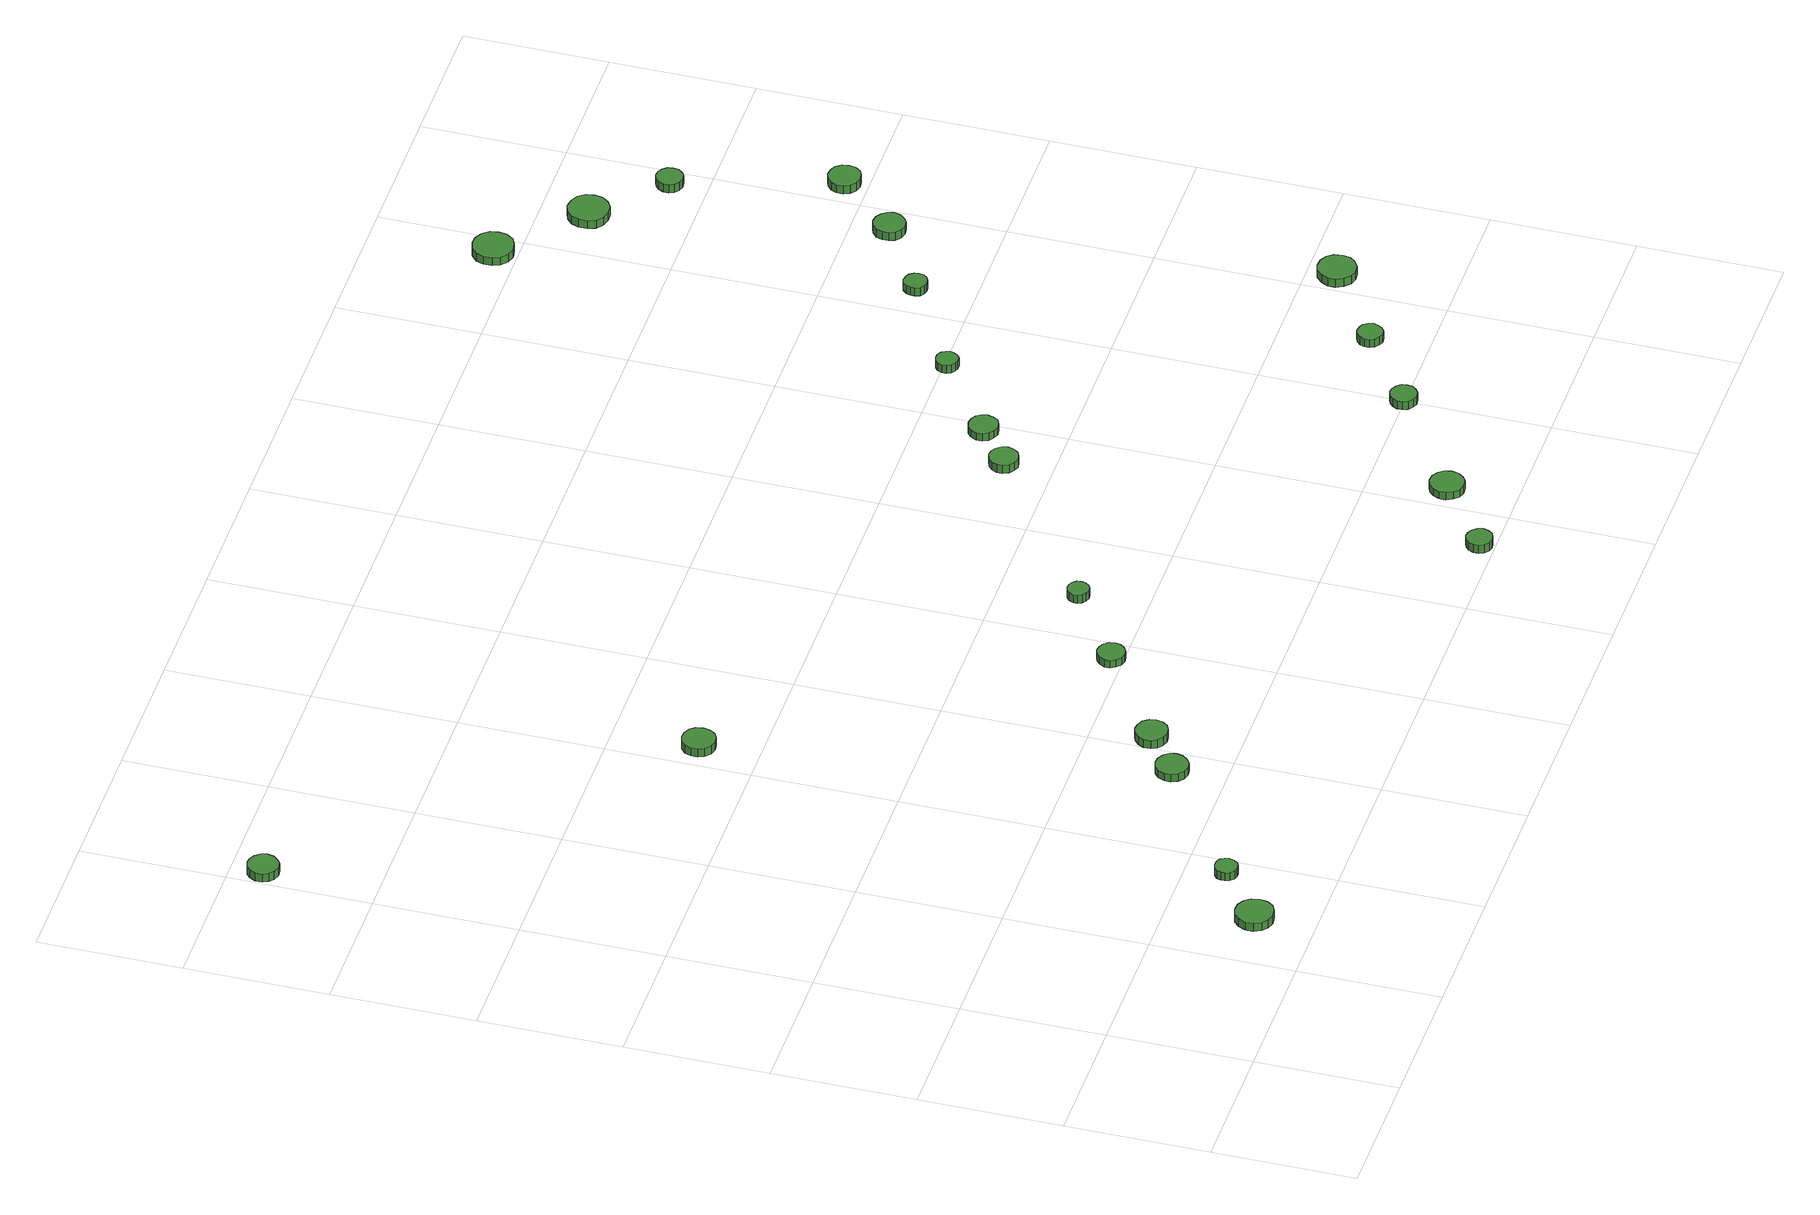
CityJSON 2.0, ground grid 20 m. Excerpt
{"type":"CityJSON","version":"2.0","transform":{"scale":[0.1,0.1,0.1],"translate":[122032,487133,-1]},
"CityObjects":{
"tree1":{"type":"SolitaryVegetationObject","attributes":{"function":"something"},"geometry":[{"type":"MultiSurface","lod":"1","boundaries":[[[0,1,2,3,4,5,6,7,8,9,10,11,12,13,14]],[[15,16,17,18,19,20,21,22,23,24,25,26,27,28,29]],[[0,29,28,1]],[[1,28,27,2]],[[2,27,26,3]],[[3,26,25,4]],[[4,25,24,5]],[[5,24,23,6]],[[6,23,22,7]],[[7,22,21,8]],[[8,21,20,9]],[[9,20,19,10]],[[10,19,18,11]],[[11,18,17,12]],[[12,17,16,13]],[[13,16,15,14]],[[14,15,29,0]]]}]},
"tree2":{"type":"SolitaryVegetationObject","attributes":{"function":"something"},"geometry":[{"type":"MultiSurface","lod":"1","boundaries":[[[30,31,32,33,34,35,36,37,38,39,40,41,42,43,44]],[[45,46,47,48,49,50,51,52,53,54,55,56,57,58,59]],[[30,59,58,31]],[[31,58,57,32]],[[32,57,56,33]],[[33,56,55,34]],[[34,55,54,35]],[[35,54,53,36]],[[36,53,52,37]],[[37,52,51,38]],[[38,51,50,39]],[[39,50,49,40]],[[40,49,48,41]],[[41,48,47,42]],[[42,47,46,43]],[[43,46,45,44]],[[44,45,59,30]]]}]},
"tree3":{"type":"SolitaryVegetationObject","attributes":{"function":"something"},"geometry":[{"type":"MultiSurface","lod":"1","boundaries":[[[60,61,62,63,64,65,66,67,68,69,70,71,72,73,74]],[[75,76,77,78,79,80,81,82,83,84,85,86,87,88,89]],[[60,89,88,61]],[[61,88,87,62]],[[62,87,86,63]],[[63,86,85,64]],[[64,85,84,65]],[[65,84,83,66]],[[66,83,82,67]],[[67,82,81,68]],[[68,81,80,69]],[[69,80,79,70]],[[70,79,78,71]],[[71,78,77,72]],[[72,77,76,73]],[[73,76,75,74]],[[74,75,89,60]]]}]},
"tree4":{"type":"SolitaryVegetationObject","attributes":{"function":"something"},"geometry":[{"type":"MultiSurface","lod":"1","boundaries":[[[90,91,92,93,94,95,96,97,98,99,100,101,102,103,104]],[[105,106,107,108,109,110,111,112,113,114,115,116,117,118,119]],[[90,119,118,91]],[[91,118,117,92]],[[92,117,116,93]],[[93,116,115,94]],[[94,115,114,95]],[[95,114,113,96]],[[96,113,112,97]],[[97,112,111,98]],[[98,111,110,99]],[[99,110,109,100]],[[100,109,108,101]],[[101,108,107,102]],[[102,107,106,103]],[[103,106,105,104]],[[104,105,119,90]]]}]},
"tree5":{"type":"SolitaryVegetationObject","attributes":{"function":"something"},"geometry":[{"type":"MultiSurface","lod":"1","boundaries":[[[120,121,122,123,124,125,126,127,128,129,130,131,132,133,134]],[[135,136,137,138,139,140,141,142,143,144,145,146,147,148,149]],[[120,149,148,121]],[[121,148,147,122]],[[122,147,146,123]],[[123,146,145,124]],[[124,145,144,125]],[[125,144,143,126]],[[126,143,142,127]],[[127,142,141,128]],[[128,141,140,129]],[[129,140,139,130]],[[130,139,138,131]],[[131,138,137,132]],[[132,137,136,133]],[[133,136,135,134]],[[134,135,149,120]]]}]},
"tree6":{"type":"SolitaryVegetationObject","attributes":{"function":"something"},"geometry":[{"type":"MultiSurface","lod":"1","boundaries":[[[150,151,152,153,154,155,156,157,158,159,160,161,162,163,164]],[[165,166,167,168,169,170,171,172,173,174,175,176,177,178,179]],[[150,179,178,151]],[[151,178,177,152]],[[152,177,176,153]],[[153,176,175,154]],[[154,175,174,155]],[[155,174,173,156]],[[156,173,172,157]],[[157,172,171,158]],[[158,171,170,159]],[[159,170,169,160]],[[160,169,168,161]],[[161,168,167,162]],[[162,167,166,163]],[[163,166,165,164]],[[164,165,179,150]]]}]},
"tree7":{"type":"SolitaryVegetationObject","attributes":{"function":"something"},"geometry":[{"type":"MultiSurface","lod":"1","boundaries":[[[180,181,182,183,184,185,186,187,188,189,190,191,192,193,194]],[[195,196,197,198,199,200,201,202,203,204,205,206,207,208,209]],[[180,209,208,181]],[[181,208,207,182]],[[182,207,206,183]],[[183,206,205,184]],[[184,205,204,185]],[[185,204,203,186]],[[186,203,202,187]],[[187,202,201,188]],[[188,201,200,189]],[[189,200,199,190]],[[190,199,198,191]],[[191,198,197,192]],[[192,197,196,193]],[[193,196,195,194]],[[194,195,209,180]]]}]},
"tree8":{"type":"SolitaryVegetationObject","attributes":{"function":"something"},"geometry":[{"type":"MultiSurface","lod":"1","boundaries":[[[210,211,212,213,214,215,216,217,218,219,220,221,222,223,224]],[[225,226,227,228,229,230,231,232,233,234,235,236,237,238,239]],[[210,239,238,211]],[[211,238,237,212]],[[212,237,236,213]],[[213,236,235,214]],[[214,235,234,215]],[[215,234,233,216]],[[216,233,232,217]],[[217,232,231,218]],[[218,231,230,219]],[[219,230,229,220]],[[220,229,228,221]],[[221,228,227,222]],[[222,227,226,223]],[[223,226,225,224]],[[224,225,239,210]]]}]},
"tree9":{"type":"SolitaryVegetationObject","attributes":{"function":"something"},"geometry":[{"type":"MultiSurface","lod":"1","boundaries":[[[240,241,242,243,244,245,246,247,248,249,250,251,252,253,254]],[[255,256,257,258,259,260,261,262,263,264,265,266,267,268,269]],[[240,269,268,241]],[[241,268,267,242]],[[242,267,266,243]],[[243,266,265,244]],[[244,265,264,245]],[[245,264,263,246]],[[246,263,262,247]],[[247,262,261,248]],[[248,261,260,249]],[[249,260,259,250]],[[250,259,258,251]],[[251,258,257,252]],[[252,257,256,253]],[[253,256,255,254]],[[254,255,269,240]]]}]},
"tree10":{"type":"SolitaryVegetationObject","attributes":{"function":"something"},"geometry":[{"type":"MultiSurface","lod":"1","boundaries":[[[270,271,272,273,274,275,276,277,278,279,280,281,282,283,284]],[[285,286,287,288,289,290,291,292,293,294,295,296,297,298,299]],[[270,299,298,271]],[[271,298,297,272]],[[272,297,296,273]],[[273,296,295,274]],[[274,295,294,275]],[[275,294,293,276]],[[276,293,292,277]],[[277,292,291,278]],[[278,291,290,279]],[[279,290,289,280]],[[280,289,288,281]],[[281,288,287,282]],[[282,287,286,283]],[[283,286,285,284]],[[284,285,299,270]]]}]},
"tree11":{"type":"SolitaryVegetationObject","attributes":{"function":"something"},"geometry":[{"type":"MultiSurface","lod":"1","boundaries":[[[300,301,302,303,304,305,306,307,308,309,310,311,312,313,314]],[[315,316,317,318,319,320,321,322,323,324,325,326,327,328,329]],[[300,329,328,301]],[[301,328,327,302]],[[302,327,326,303]],[[303,326,325,304]],[[304,325,324,305]],[[305,324,323,306]],[[306,323,322,307]],[[307,322,321,308]],[[308,321,320,309]],[[309,320,319,310]],[[310,319,318,311]],[[311,318,317,312]],[[312,317,316,313]],[[313,316,315,314]],[[314,315,329,300]]]}]},
"tree12":{"type":"SolitaryVegetationObject","attributes":{"function":"something"},"geometry":[{"type":"MultiSurface","lod":"1","boundaries":[[[330,331,332,333,334,335,336,337,338,339,340,341,342,343,344]],[[345,346,347,348,349,350,351,352,353,354,355,356,357,358,359]],[[330,359,358,331]],[[331,358,357,332]],[[332,357,356,333]],[[333,356,355,334]],[[334,355,354,335]],[[335,354,353,336]],[[336,353,352,337]],[[337,352,351,338]],[[338,351,350,339]],[[339,350,349,340]],[[340,349,348,341]],[[341,348,347,342]],[[342,347,346,343]],[[343,346,345,344]],[[344,345,359,330]]]}]},
"tree13":{"type":"SolitaryVegetationObject","attributes":{"function":"something"},"geometry":[{"type":"MultiSurface","lod":"1","boundaries":[[[360,361,362,363,364,365,366,367,368,369,370,371,372,373,374]],[[375,376,377,378,379,380,381,382,383,384,385,386,387,388,389]],[[360,389,388,361]],[[361,388,387,362]],[[362,387,386,363]],[[363,386,385,364]],[[364,385,384,365]],[[365,384,383,366]],[[366,383,382,367]],[[367,382,381,368]],[[368,381,380,369]],[[369,380,379,370]],[[370,379,378,371]],[[371,378,377,372]],[[372,377,376,373]],[[373,376,375,374]],[[374,375,389,360]]]}]},
"tree14":{"type":"SolitaryVegetationObject","attributes":{"function":"something"},"geometry":[{"type":"MultiSurface","lod":"1","boundaries":[[[390,391,392,393,394,395,396,397,398,399,400,401,402,403,404]],[[405,406,407,408,409,410,411,412,413,414,415,416,417,418,419]],[[390,419,418,391]],[[391,418,417,392]],[[392,417,416,393]],[[393,416,415,394]],[[394,415,414,395]],[[395,414,413,396]],[[396,413,412,397]],[[397,412,411,398]],[[398,411,410,399]],[[399,410,409,400]],[[400,409,408,401]],[[401,408,407,402]],[[402,407,406,403]],[[403,406,405,404]],[[404,405,419,390]]]}]},
"tree15":{"type":"SolitaryVegetationObject","attributes":{"function":"something"},"geometry":[{"type":"MultiSurface","lod":"1","boundaries":[[[420,421,422,423,424,425,426,427,428,429,430,431,432,433,434]],[[435,436,437,438,439,440,441,442,443,444,445,446,447,448,449]],[[420,449,448,421]],[[421,448,447,422]],[[422,447,446,423]],[[423,446,445,424]],[[424,445,444,425]],[[425,444,443,426]],[[426,443,442,427]],[[427,442,441,428]],[[428,441,440,429]],[[429,440,439,430]],[[430,439,438,431]],[[431,438,437,432]],[[432,437,436,433]],[[433,436,435,434]],[[434,435,449,420]]]}]},
"tree16":{"type":"SolitaryVegetationObject","attributes":{"function":"something"},"geometry":[{"type":"MultiSurface","lod":"1","boundaries":[[[450,451,452,453,454,455,456,457,458,459,460,461,462,463,464]],[[465,466,467,468,469,470,471,472,473,474,475,476,477,478,479]],[[450,479,478,451]],[[451,478,477,452]],[[452,477,476,453]],[[453,476,475,454]],[[454,475,474,455]],[[455,474,473,456]],[[456,473,472,457]],[[457,472,471,458]],[[458,471,470,459]],[[459,470,469,460]],[[460,469,468,461]],[[461,468,467,462]],[[462,467,466,463]],[[463,466,465,464]],[[464,465,479,450]]]}]},
"tree17":{"type":"SolitaryVegetationObject","attributes":{"function":"something"},"geometry":[{"type":"MultiSurface","lod":"1","boundaries":[[[480,481,482,483,484,485,486,487,488,489,490,491,492,493,494]],[[495,496,497,498,499,500,501,502,503,504,505,506,507,508,509]],[[480,509,508,481]],[[481,508,507,482]],[[482,507,506,483]],[[483,506,505,484]],[[484,505,504,485]],[[485,504,503,486]],[[486,503,502,487]],[[487,502,501,488]],[[488,501,500,489]],[[489,500,499,490]],[[490,499,498,491]],[[491,498,497,492]],[[492,497,496,493]],[[493,496,495,494]],[[494,495,509,480]]]}]},
"tree18":{"type":"SolitaryVegetationObject","attributes":{"function":"something"},"geometry":[{"type":"MultiSurface","lod":"1","boundaries":[[[510,511,512,513,514,515,516,517,518,519,520,521,522,523,524]],[[525,526,527,528,529,530,531,532,533,534,535,536,537,538,539]],[[510,539,538,511]],[[511,538,537,512]],[[512,537,536,513]],[[513,536,535,514]],[[514,535,534,515]],[[515,534,533,516]],[[516,533,532,517]],[[517,532,531,518]],[[518,531,530,519]],[[519,530,529,520]],[[520,529,528,521]],[[521,528,527,522]],[[522,527,526,523]],[[523,526,525,524]],[[524,525,539,510]]]}]},
"tree19":{"type":"SolitaryVegetationObject","attributes":{"function":"something"},"geometry":[{"type":"MultiSurface","lod":"1","boundaries":[[[540,541,542,543,544,545,546,547,548,549,550,551,552,553,554]],[[555,556,557,558,559,560,561,562,563,564,565,566,567,568,569]],[[540,569,568,541]],[[541,568,567,542]],[[542,567,566,543]],[[543,566,565,544]],[[544,565,564,545]],[[545,564,563,546]],[[546,563,562,547]],[[547,562,561,548]],[[548,561,560,549]],[[549,560,559,550]],[[550,559,558,551]],[[551,558,557,552]],[[552,557,556,553]],[[553,556,555,554]],[[554,555,569,540]]]}]},
"tree20":{"type":"SolitaryVegetationObject","attributes":{"function":"something"},"geometry":[{"type":"MultiSurface","lod":"1","boundaries":[[[570,571,572,573,574,575,576,577,578,579,580,581,582,583,584]],[[585,586,587,588,589,590,591,592,593,594,595,596,597,598,599]],[[570,599,598,571]],[[571,598,597,572]],[[572,597,596,573]],[[573,596,595,574]],[[574,595,594,575]],[[575,594,593,576]],[[576,593,592,577]],[[577,592,591,578]],[[578,591,590,579]],[[579,590,589,580]],[[580,589,588,581]],[[581,588,587,582]],[[582,587,586,583]],[[583,586,585,584]],[[584,585,599,570]]]}]},
"tree21":{"type":"SolitaryVegetationObject","attributes":{"function":"something"},"geometry":[{"type":"MultiSurface","lod":"1","boundaries":[[[600,601,602,603,604,605,606,607,608,609,610,611,612,613,614]],[[615,616,617,618,619,620,621,622,623,624,625,626,627,628,629]],[[600,629,628,601]],[[601,628,627,602]],[[602,627,626,603]],[[603,626,625,604]],[[604,625,624,605]],[[605,624,623,606]],[[606,623,622,607]],[[607,622,621,608]],[[608,621,620,609]],[[609,620,619,610]],[[610,619,618,611]],[[611,618,617,612]],[[612,617,616,613]],[[613,616,615,614]],[[614,615,629,600]]]}]},
"tree22":{"type":"SolitaryVegetationObject","attributes":{"function":"something"},"geometry":[{"type":"MultiSurface","lod":"1","boundaries":[[[630,631,632,633,634,635,636,637,638,639,640,641,642,643,644]],[[645,646,647,648,649,650,651,652,653,654,655,656,657,658,659]],[[630,659,658,631]],[[631,658,657,632]],[[632,657,656,633]],[[633,656,655,634]],[[634,655,654,635]],[[635,654,653,636]],[[636,653,652,637]],[[637,652,651,638]],[[638,651,650,639]],[[639,650,649,640]],[[640,649,648,641]],[[641,648,647,642]],[[642,647,646,643]],[[643,646,645,644]],[[644,645,659,630]]]}]}
},
"vertices":[
[307,80,30],[305,91,30],[299,99,30],[289,105,30],[278,106,30],[268,103,30],[260,95,30],[255,85,30],[255,74,30],[260,64,30],[268,57,30],[278,54,30],[289,55,30],[299,60,30],[305,69,30],[305,69,17],[299,60,17],[289,55,17],[278,54,17],[268,57,17],[260,64,17],[255,74,17],[255,85,17],[260,95,17],[268,103,17],[278,106,17],[289,105,17],[299,99,17],[305,91,17],[307,80,17],
[384,144,26],[382,150,26],[379,156,26],[373,159,26],[366,159,26],[360,157,26],[355,153,26],[353,147,26],[353,141,26],[355,135,26],[360,130,26],[366,128,26],[373,129,26],[379,132,26],[382,137,26],[382,137,13],[379,132,13],[373,129,13],[366,128,13],[360,130,13],[355,135,13],[353,141,13],[353,147,13],[355,153,13],[360,157,13],[366,159,13],[373,159,13],[379,156,13],[382,150,13],[384,144,13],
[48,1357,21],[46,1365,21],[40,1373,21],[33,1377,21],[24,1378,21],[15,1375,21],[9,1369,21],[5,1361,21],[5,1352,21],[9,1344,21],[15,1338,21],[24,1335,21],[33,1336,21],[40,1341,21],[46,1348,21],[46,1348,8],[40,1341,8],[33,1336,8],[24,1335,8],[15,1338,8],[9,1344,8],[5,1352,8],[5,1361,8],[9,1369,8],[15,1375,8],[24,1378,8],[33,1377,8],[40,1373,8],[46,1365,8],[48,1357,8],
[577,272,27],[575,281,27],[569,288,27],[561,293,27],[552,294,27],[543,291,27],[536,285,27],[532,276,27],[532,267,27],[536,258,27],[543,252,27],[552,249,27],[561,250,27],[569,255,27],[575,263,27],[575,263,15],[569,255,15],[561,250,15],[552,249,15],[543,252,15],[536,258,15],[532,267,15],[532,276,15],[536,285,15],[543,291,15],[552,294,15],[561,293,15],[569,288,15],[575,281,15],[577,272,15],
[459,882,25],[457,892,25],[452,899,25],[443,904,25],[434,905,25],[425,902,25],[417,896,25],[414,887,25],[414,877,25],[417,869,25],[425,862,25],[434,859,25],[443,860,25],[452,865,25],[457,873,25],[457,873,12],[452,865,12],[443,860,12],[434,859,12],[425,862,12],[417,869,12],[414,877,12],[414,887,12],[417,896,12],[425,902,12],[434,905,12],[443,904,12],[452,899,12],[457,892,12],[459,882,12],
[641,318,25],[639,327,25],[633,335,25],[625,339,25],[616,340,25],[607,337,25],[600,331,25],[596,323,25],[596,313,25],[600,305,25],[607,299,25],[616,296,25],[625,297,25],[633,301,25],[639,309,25],[639,309,12],[633,301,12],[625,297,12],[616,296,12],[607,299,12],[600,305,12],[596,313,12],[596,323,12],[600,331,12],[607,337,12],[616,340,12],[625,339,12],[633,335,12],[639,327,12],[641,318,12],
[781,415,26],[780,423,26],[775,429,26],[768,433,26],[760,434,26],[753,431,26],[747,426,26],[743,419,26],[743,411,26],[747,404,26],[753,398,26],[760,396,26],[768,397,26],[775,401,26],[780,407,26],[780,407,14],[775,401,14],[768,397,14],[760,396,14],[753,398,14],[747,404,14],[743,411,14],[743,419,14],[747,426,14],[753,431,14],[760,434,14],[768,433,14],[775,429,14],[780,423,14],[781,415,14],
[889,492,30],[888,498,30],[884,503,30],[879,506,30],[873,507,30],[867,505,30],[862,501,30],[859,495,30],[859,489,30],[862,483,30],[867,479,30],[873,477,30],[879,478,30],[884,481,30],[888,486,30],[888,486,17],[884,481,17],[879,478,17],[873,477,17],[867,479,17],[862,483,17],[859,489,17],[859,495,17],[862,501,17],[867,505,17],[873,507,17],[879,506,17],[884,503,17],[888,498,17],[889,492,17],
[1148,20,26],[1146,27,26],[1142,33,26],[1135,37,26],[1128,38,26],[1121,35,26],[1115,30,26],[1112,23,26],[1112,16,26],[1115,9,26],[1121,4,26],[1128,2,26],[1135,3,26],[1142,6,26],[1146,12,26],[1146,12,13],[1142,6,13],[1135,3,13],[1128,2,13],[1121,4,13],[1115,9,13],[1112,16,13],[1112,23,13],[1115,30,13],[1121,35,13],[1128,38,13],[1135,37,13],[1142,33,13],[1146,27,13],[1148,20,13],
[1255,94,25],[1253,103,25],[1247,111,25],[1239,116,25],[1229,117,25],[1220,114,25],[1213,107,25],[1209,98,25],[1209,89,25],[1213,80,25],[1220,73,25],[1229,70,25],[1239,71,25],[1247,76,25],[1253,84,25],[1253,84,13],[1247,76,13],[1239,71,13],[1229,70,13],[1220,73,13],[1213,80,13],[1209,89,13],[1209,98,13],[1213,107,13],[1220,114,13],[1229,117,13],[1239,116,13],[1247,111,13],[1253,103,13],[1255,94,13],
[1136,664,30],[1134,672,30],[1129,679,30],[1122,683,30],[1114,684,30],[1106,681,30],[1100,676,30],[1096,668,30],[1096,660,30],[1100,652,30],[1106,647,30],[1114,644,30],[1122,645,30],[1129,649,30],[1134,656,30],[1134,656,17],[1129,649,17],[1122,645,17],[1114,644,17],[1106,647,17],[1100,652,17],[1096,660,17],[1096,668,17],[1100,676,17],[1106,681,17],[1114,684,17],[1122,683,17],[1129,679,17],[1134,672,17],[1136,664,17],
[1196,709,28],[1194,717,28],[1190,724,28],[1182,728,28],[1174,729,28],[1166,727,28],[1160,721,28],[1156,713,28],[1156,705,28],[1160,697,28],[1166,692,28],[1174,689,28],[1182,690,28],[1190,694,28],[1194,701,28],[1194,701,16],[1190,694,16],[1182,690,16],[1174,689,16],[1166,692,16],[1160,697,16],[1156,705,16],[1156,713,16],[1160,721,16],[1166,727,16],[1174,729,16],[1182,728,16],[1190,724,16],[1194,717,16],[1196,709,16],
[1414,200,25],[1413,208,25],[1408,214,25],[1402,218,25],[1394,219,25],[1387,216,25],[1381,211,25],[1378,204,25],[1378,197,25],[1381,190,25],[1387,185,25],[1394,182,25],[1402,183,25],[1408,187,25],[1413,193,25],[1413,193,12],[1408,187,12],[1402,183,12],[1394,182,12],[1387,185,12],[1381,190,12],[1378,197,12],[1378,204,12],[1381,211,12],[1387,216,12],[1394,219,12],[1402,218,12],[1408,214,12],[1413,208,12],[1414,200,12],
[1310,793,30],[1308,799,30],[1305,804,30],[1299,808,30],[1293,808,30],[1287,806,30],[1282,802,30],[1279,796,30],[1279,790,30],[1282,784,30],[1287,780,30],[1293,778,30],[1299,778,30],[1305,782,30],[1308,787,30],[1308,787,17],[1305,782,17],[1299,778,17],[1293,778,17],[1287,780,17],[1282,784,17],[1279,790,17],[1279,796,17],[1282,802,17],[1287,806,17],[1293,808,17],[1299,808,17],[1305,804,17],[1308,799,17],[1310,793,17],
[1526,279,26],[1524,286,26],[1520,292,26],[1514,295,26],[1506,296,26],[1500,294,26],[1494,289,26],[1491,282,26],[1491,275,26],[1494,268,26],[1500,264,26],[1506,261,26],[1514,262,26],[1520,266,26],[1524,272,26],[1524,272,13],[1520,266,13],[1514,262,13],[1506,261,13],[1500,264,13],[1494,268,13],[1491,275,13],[1491,282,13],[1494,289,13],[1500,294,13],[1506,296,13],[1514,295,13],[1520,292,13],[1524,286,13],[1526,279,13],
[1458,879,29],[1457,885,29],[1453,891,29],[1447,894,29],[1440,895,29],[1434,893,29],[1429,888,29],[1427,882,29],[1427,876,29],[1429,869,29],[1434,865,29],[1440,863,29],[1447,864,29],[1453,867,29],[1457,872,29],[1457,872,16],[1453,867,16],[1447,864,16],[1440,863,16],[1434,865,16],[1429,869,16],[1427,876,16],[1427,882,16],[1429,888,16],[1434,893,16],[1440,895,16],[1447,894,16],[1453,891,16],[1457,885,16],[1458,879,16],
[1656,359,24],[1654,370,24],[1648,379,24],[1638,384,24],[1627,385,24],[1617,382,24],[1609,374,24],[1604,364,24],[1604,354,24],[1609,344,24],[1617,336,24],[1627,333,24],[1638,334,24],[1648,340,24],[1654,348,24],[1654,348,11],[1648,340,11],[1638,334,11],[1627,333,11],[1617,336,11],[1609,344,11],[1604,354,11],[1604,364,11],[1609,374,11],[1617,382,11],[1627,385,11],[1638,384,11],[1648,379,11],[1654,370,11],[1656,359,11],
[1394,1432,25],[1392,1444,25],[1385,1453,25],[1375,1459,25],[1363,1460,25],[1352,1457,25],[1343,1449,25],[1339,1438,25],[1339,1426,25],[1343,1416,25],[1352,1408,25],[1363,1404,25],[1375,1406,25],[1385,1411,25],[1392,1421,25],[1392,1421,12],[1385,1411,12],[1375,1406,12],[1363,1404,12],[1352,1408,12],[1343,1416,12],[1339,1426,12],[1339,1438,12],[1343,1449,12],[1352,1457,12],[1363,1460,12],[1375,1459,12],[1385,1453,12],[1392,1444,12],[1394,1432,12],
[1573,946,29],[1571,955,29],[1565,962,29],[1558,967,29],[1549,968,29],[1540,965,29],[1533,959,29],[1530,950,29],[1530,941,29],[1533,933,29],[1540,927,29],[1549,924,29],[1558,925,29],[1565,930,29],[1571,937,29],[1571,937,16],[1565,930,16],[1558,925,16],[1549,924,16],[1540,927,16],[1533,933,16],[1530,941,16],[1530,950,16],[1533,959,16],[1540,965,16],[1549,968,16],[1558,967,16],[1565,962,16],[1571,955,16],[1573,946,16],
[1503,1334,26],[1501,1345,26],[1494,1355,26],[1484,1360,26],[1472,1362,26],[1461,1358,26],[1452,1350,26],[1448,1340,26],[1448,1328,26],[1452,1317,26],[1461,1309,26],[1472,1306,26],[1484,1307,26],[1494,1313,26],[1501,1322,26],[1501,1322,13],[1494,1313,13],[1484,1307,13],[1472,1306,13],[1461,1309,13],[1452,1317,13],[1448,1328,13],[1448,1340,13],[1452,1350,13],[1461,1358,13],[1472,1362,13],[1484,1360,13],[1494,1355,13],[1501,1345,13],[1503,1334,13],
[1651,1030,30],[1650,1039,30],[1644,1047,30],[1636,1051,30],[1627,1052,30],[1618,1049,30],[1611,1043,30],[1607,1035,30],[1607,1025,30],[1611,1017,30],[1618,1011,30],[1627,1008,30],[1636,1009,30],[1644,1013,30],[1650,1021,30],[1650,1021,17],[1644,1013,17],[1636,1009,17],[1627,1008,17],[1618,1011,17],[1611,1017,17],[1607,1025,17],[1607,1035,17],[1611,1043,17],[1618,1049,17],[1627,1052,17],[1636,1051,17],[1644,1047,17],[1650,1039,17],[1651,1030,17],
[1583,1250,29],[1582,1257,29],[1577,1263,29],[1571,1267,29],[1563,1268,29],[1556,1265,29],[1550,1260,29],[1547,1253,29],[1547,1246,29],[1550,1239,29],[1556,1234,29],[1563,1231,29],[1571,1232,29],[1577,1236,29],[1582,1242,29],[1582,1242,16],[1577,1236,16],[1571,1232,16],[1563,1231,16],[1556,1234,16],[1550,1239,16],[1547,1246,16],[1547,1253,16],[1550,1260,16],[1556,1265,16],[1563,1268,16],[1571,1267,16],[1577,1263,16],[1582,1257,16],[1583,1250,16]
]}
